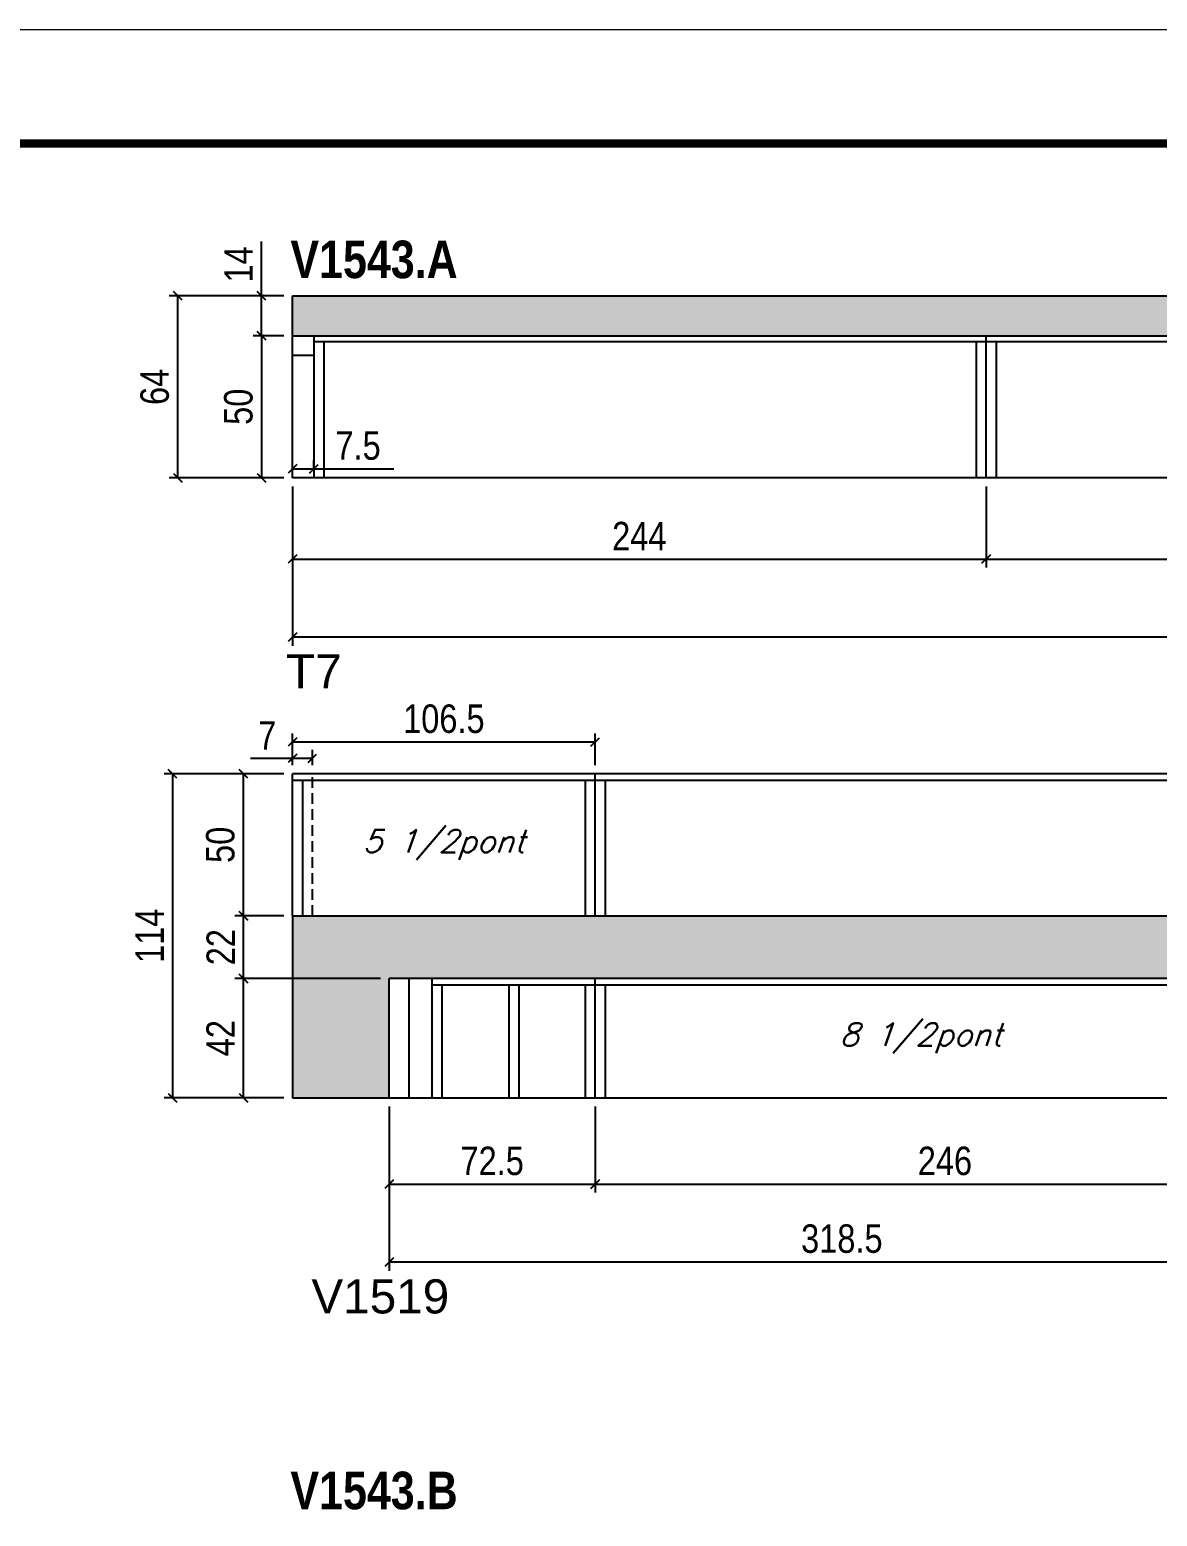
# Model space of a CAD drawing. Extents: x 3309 to 9563, y -2522 to 14608.
# Drawn here: x 8474 to 8871, y 7194 to 7716 of the extents above; entities that cross this region are included whole.
import ezdxf

# ---------------------------------------------------------------- set-up
doc = ezdxf.new("R2010")
doc.units = 0
doc.linetypes.add('DASHED', pattern=[0.75, 0.5, -0.25])
doc.linetypes.add('HIDDEN', pattern=[0.375, 0.25, -0.125])
for name, color, linetype in [('5', 5, 'Continuous'), ('COTA', 241, 'Continuous'), ('NOMENCLATURA', 7, 'Continuous'), ('Painéis', 200, 'Continuous'), ('SARR_2.2x7', 40, 'Continuous'), ('SARR_3.5x7', 81, 'Continuous'), ('texto', 7, 'Continuous')]:
    doc.layers.add(name, color=color, linetype=linetype)
doc.layers.add('Folhas', color=255, linetype='Continuous', lineweight=9)
doc.layers.add('SARRAFO DE PRESSAO', color=251, linetype='DASHED', lineweight=9)
doc.styles.add('COTA TECNICA', font='techl___.ttf', dxfattribs={"height": 10})
doc.styles.add('Romans', font='romans.shx')
doc.styles.get("Standard").update_dxf_attribs({"font": 'arial.ttf'})
doc.styles.add('TECNICA', font='techb___.ttf', dxfattribs={"height": 10})
doc.dimstyles.new('PAINEL', dxfattribs={"dimtxt": 10, "dimasz": 3, "dimexe": 3, "dimexo": 3, "dimgap": 3, "dimtad": 1, "dimdec": 1, "dimzin": 12, "dimdsep": 46, "dimtxsty": 'COTA TECNICA', "dimblk1": 'OBLIQUE', "dimblk2": 'OBLIQUE', "dimsah": 1, "dimcen": 0.9, "dimclrd": 4, "dimclre": 4, "dimclrt": 240, "dimadec": 1, "dimazin": 3, "dimtfac": 1, "dimtdec": 1, "dimtmove": 0, "dimatfit": 3, "dimfxl": 1, "dimtolj": 1, "dimtzin": 12, "dimarcsym": 0})

# ---------------------------------------------------------------- blocks, each defined once
blk = doc.blocks.new('9999999999')
at = {"layer": 'Folhas'}
blk.add_lwpolyline([(98138.98, 34190.21), (99623.98, 34190.21), (99623.98, 35240.21), (98138.98, 35240.21)], close=True, dxfattribs=at)
at = {"layer": 'Folhas', "color": 30, "const_width": 3}
blk.add_lwpolyline([(98213.98, 34230.21), (99583.98, 34230.21), (99583.98, 35200.21), (98213.98, 35200.21)], close=True, dxfattribs=at)
blk = doc.blocks.new('_Oblique')
at = {"color": 0, "linetype": 'ByBlock', "lineweight": -2}
blk.add_line((-0.5, -0.5), (0.5, 0.5), dxfattribs=at)
blk = doc.blocks.new('*D2526')
at = {"layer": 'COTA', "color": 4, "lineweight": -2, "transparency": 16777216}
for p, q in [((8566.88, 7555.8), (8566.88, 7499.76)), ((9268.38, 7555.8), (9268.38, 7499.76)), ((9268.38, 7502.76), (8566.88, 7502.76))]:
    blk.add_line(p, q, dxfattribs=at)
at = {"layer": 'Defpoints', "color": 0, "transparency": 16777216}
for p in [(8566.88, 7558.8), (9268.38, 7558.8), (8566.88, 7502.76)]:
    blk.add_point(p, dxfattribs=at)
at = {"layer": 'COTA', "color": 4, "lineweight": -2, "transparency": 16777216, "xscale": 3, "yscale": 3, "zscale": 3, "rotation": 180}
blk.add_blockref('_Oblique', (8566.88, 7502.76), dxfattribs=at)
at = {"layer": 'COTA', "color": 4, "lineweight": -2, "transparency": 16777216, "xscale": 3, "yscale": 3, "zscale": 3}
blk.add_blockref('_Oblique', (9268.38, 7502.76), dxfattribs=at)
at = {"layer": 'COTA', "color": 240, "transparency": 16777216, "insert": (8917.63, 7510.87), "char_height": 10, "attachment_point": 5, "style": 'COTA TECNICA'}
blk.add_mtext('\\A1;701.5', dxfattribs=at)
blk = doc.blocks.new('*D2525')
at = {"layer": 'COTA', "color": 4, "lineweight": -2, "transparency": 16777216}
for p, q in [((8566.88, 7561.8), (8566.88, 7564.99)), ((8566.88, 7561.99), (8574.38, 7561.99)), ((8574.38, 7561.8), (8574.38, 7564.99)), ((8574.38, 7561.99), (8602.53, 7561.99))]:
    blk.add_line(p, q, dxfattribs=at)
at = {"layer": 'Defpoints', "color": 0, "transparency": 16777216}
for p in [(8574.38, 7561.99), (8566.88, 7558.8), (8574.38, 7558.8)]:
    blk.add_point(p, dxfattribs=at)
at = {"layer": 'COTA', "color": 4, "lineweight": -2, "transparency": 16777216, "xscale": 3, "yscale": 3, "zscale": 3, "rotation": 180}
blk.add_blockref('_Oblique', (8566.88, 7561.99), dxfattribs=at)
at = {"layer": 'COTA', "color": 4, "lineweight": -2, "transparency": 16777216, "xscale": 3, "yscale": 3, "zscale": 3}
blk.add_blockref('_Oblique', (8574.38, 7561.99), dxfattribs=at)
at = {"layer": 'COTA', "color": 240, "transparency": 16777216, "insert": (8589.95, 7570.1), "char_height": 10, "attachment_point": 5, "style": 'COTA TECNICA'}
blk.add_mtext('\\A1;7.5', dxfattribs=at)
blk = doc.blocks.new('*D2528')
at = {"layer": 'COTA', "color": 4, "lineweight": -2, "transparency": 16777216}
for p, q in [((8566.88, 7555.8), (8566.88, 7527.24)), ((8810.88, 7555.8), (8810.88, 7527.24)), ((8566.88, 7530.24), (8810.88, 7530.24))]:
    blk.add_line(p, q, dxfattribs=at)
at = {"layer": 'Defpoints', "color": 0, "transparency": 16777216}
for p in [(8566.88, 7558.8, 0), (8810.88, 7558.8, 0), (8810.88, 7530.24)]:
    blk.add_point(p, dxfattribs=at)
at = {"layer": 'COTA', "color": 4, "lineweight": -2, "transparency": 16777216, "xscale": 3, "yscale": 3, "zscale": 3, "rotation": 180}
blk.add_blockref('_Oblique', (8566.88, 7530.24), dxfattribs=at)
at = {"layer": 'COTA', "color": 4, "lineweight": -2, "transparency": 16777216, "xscale": 3, "yscale": 3, "zscale": 3}
blk.add_blockref('_Oblique', (8810.88, 7530.24), dxfattribs=at)
at = {"layer": 'COTA', "color": 240, "transparency": 16777216, "insert": (8688.88, 7538.32), "char_height": 10, "attachment_point": 5, "style": 'COTA TECNICA'}
blk.add_mtext('\\A1;244', dxfattribs=at)
blk = doc.blocks.new('*D2529')
at = {"layer": 'COTA', "color": 4, "lineweight": -2, "transparency": 16777216}
for p, q in [((8810.88, 7555.8), (8810.88, 7527.24)), ((9054.88, 7555.8), (9054.88, 7527.24)), ((8810.88, 7530.24), (9054.88, 7530.24))]:
    blk.add_line(p, q, dxfattribs=at)
at = {"layer": 'Defpoints', "color": 0, "transparency": 16777216}
for p in [(8810.88, 7558.8, 0), (9054.88, 7558.8, 0), (9054.88, 7530.24)]:
    blk.add_point(p, dxfattribs=at)
at = {"layer": 'COTA', "color": 4, "lineweight": -2, "transparency": 16777216, "xscale": 3, "yscale": 3, "zscale": 3, "rotation": 180}
blk.add_blockref('_Oblique', (8810.88, 7530.24), dxfattribs=at)
at = {"layer": 'COTA', "color": 4, "lineweight": -2, "transparency": 16777216, "xscale": 3, "yscale": 3, "zscale": 3}
blk.add_blockref('_Oblique', (9054.88, 7530.24), dxfattribs=at)
at = {"layer": 'COTA', "color": 240, "transparency": 16777216, "insert": (8932.88, 7538.32), "char_height": 10, "attachment_point": 5, "style": 'COTA TECNICA'}
blk.add_mtext('\\A1;244', dxfattribs=at)
blk = doc.blocks.new('*D2533')
at = {"layer": 'COTA', "color": 4, "lineweight": -2, "transparency": 16777216}
for p, q in [((8563.88, 7608.8), (8553.01, 7608.8)), ((8556.01, 7608.8), (8556.01, 7558.8)), ((8563.88, 7558.8), (8553.01, 7558.8))]:
    blk.add_line(p, q, dxfattribs=at)
at = {"layer": 'Defpoints', "color": 0, "transparency": 16777216}
for p in [(8566.88, 7608.8, 0), (8556.01, 7558.8), (8566.88, 7558.8, 0)]:
    blk.add_point(p, dxfattribs=at)
at = {"layer": 'COTA', "color": 4, "lineweight": -2, "transparency": 16777216, "xscale": 3, "yscale": 3, "zscale": 3}
for p, rotation in [((8556.01, 7608.8), 90), ((8556.01, 7558.8), 270)]:
    blk.add_blockref('_Oblique', p, dxfattribs=dict(at, rotation=rotation))
at = {"layer": 'COTA', "color": 240, "transparency": 16777216, "insert": (8547.9, 7583.8), "char_height": 10, "attachment_point": 5, "rotation": 90, "style": 'COTA TECNICA'}
blk.add_mtext('\\A1;50', dxfattribs=at)
blk = doc.blocks.new('*D2534')
at = {"layer": 'COTA', "color": 4, "lineweight": -2, "transparency": 16777216}
for p, q in [((8556.01, 7622.8), (8556.01, 7641.92)), ((8563.88, 7622.8), (8553.01, 7622.8)), ((8556.01, 7608.8), (8556.01, 7622.8)), ((8563.88, 7608.8), (8553.01, 7608.8))]:
    blk.add_line(p, q, dxfattribs=at)
at = {"layer": 'Defpoints', "color": 0, "transparency": 16777216}
for p in [(8556.01, 7622.8), (8566.88, 7622.8, 0), (8566.88, 7608.8, 0)]:
    blk.add_point(p, dxfattribs=at)
at = {"layer": 'COTA', "color": 4, "lineweight": -2, "transparency": 16777216, "xscale": 3, "yscale": 3, "zscale": 3}
for p, rotation in [((8556.01, 7622.8), 90), ((8556.01, 7608.8), 270)]:
    blk.add_blockref('_Oblique', p, dxfattribs=dict(at, rotation=rotation))
at = {"layer": 'COTA', "color": 240, "transparency": 16777216, "insert": (8547.94, 7633.86), "char_height": 10, "attachment_point": 5, "rotation": 90, "style": 'COTA TECNICA'}
blk.add_mtext('\\A1;14', dxfattribs=at)
blk = doc.blocks.new('*D2535')
at = {"layer": 'COTA', "color": 4, "lineweight": -2, "transparency": 16777216}
for p, q in [((8563.88, 7622.8), (8523.56, 7622.8)), ((8526.56, 7558.8), (8526.56, 7622.8)), ((8563.88, 7558.8), (8523.56, 7558.8))]:
    blk.add_line(p, q, dxfattribs=at)
at = {"layer": 'Defpoints', "color": 0, "transparency": 16777216}
for p in [(8526.56, 7622.8), (8566.88, 7622.8, 0), (8566.88, 7558.8, 0)]:
    blk.add_point(p, dxfattribs=at)
at = {"layer": 'COTA', "color": 4, "lineweight": -2, "transparency": 16777216, "xscale": 3, "yscale": 3, "zscale": 3}
for p, rotation in [((8526.56, 7622.8), 90), ((8526.56, 7558.8), 270)]:
    blk.add_blockref('_Oblique', p, dxfattribs=dict(at, rotation=rotation))
at = {"layer": 'COTA', "color": 240, "transparency": 16777216, "insert": (8518.46, 7590.8), "char_height": 10, "attachment_point": 5, "rotation": 90, "style": 'COTA TECNICA'}
blk.add_mtext('\\A1;64', dxfattribs=at)
blk = doc.blocks.new('*D2539')
at = {"layer": 'COTA', "color": 4, "lineweight": -2, "transparency": 16777216}
for p, q in [((8600.88, 7337.72), (8600.88, 7279.91)), ((8919.38, 7337.72), (8919.38, 7279.91)), ((8919.38, 7282.91), (8600.88, 7282.91))]:
    blk.add_line(p, q, dxfattribs=at)
at = {"layer": 'Defpoints', "color": 0, "transparency": 16777216}
for p in [(8600.88, 7340.72), (8919.38, 7340.72), (8600.88, 7282.91)]:
    blk.add_point(p, dxfattribs=at)
at = {"layer": 'COTA', "color": 4, "lineweight": -2, "transparency": 16777216, "xscale": 3, "yscale": 3, "zscale": 3, "rotation": 180}
blk.add_blockref('_Oblique', (8600.88, 7282.91), dxfattribs=at)
at = {"layer": 'COTA', "color": 4, "lineweight": -2, "transparency": 16777216, "xscale": 3, "yscale": 3, "zscale": 3}
blk.add_blockref('_Oblique', (8919.38, 7282.91), dxfattribs=at)
at = {"layer": 'COTA', "color": 240, "transparency": 16777216, "insert": (8760.13, 7291.15), "char_height": 10, "attachment_point": 5, "style": 'COTA TECNICA'}
blk.add_mtext('\\A1;318.5', dxfattribs=at)
blk = doc.blocks.new('*D2536')
at = {"layer": 'COTA', "color": 4, "lineweight": -2, "transparency": 16777216}
for p, q in [((8600.88, 7337.72), (8600.88, 7307.39)), ((8673.38, 7337.72), (8673.38, 7307.39)), ((8600.88, 7310.39), (8673.38, 7310.39))]:
    blk.add_line(p, q, dxfattribs=at)
at = {"layer": 'Defpoints', "color": 0, "transparency": 16777216}
for p in [(8600.88, 7340.72), (8673.38, 7340.72), (8673.38, 7310.39)]:
    blk.add_point(p, dxfattribs=at)
at = {"layer": 'COTA', "color": 4, "lineweight": -2, "transparency": 16777216, "xscale": 3, "yscale": 3, "zscale": 3, "rotation": 180}
blk.add_blockref('_Oblique', (8600.88, 7310.39), dxfattribs=at)
at = {"layer": 'COTA', "color": 4, "lineweight": -2, "transparency": 16777216, "xscale": 3, "yscale": 3, "zscale": 3}
blk.add_blockref('_Oblique', (8673.38, 7310.39), dxfattribs=at)
at = {"layer": 'COTA', "color": 240, "transparency": 16777216, "insert": (8637.13, 7318.5), "char_height": 10, "attachment_point": 5, "style": 'COTA TECNICA'}
blk.add_mtext('\\A1;72.5', dxfattribs=at)
blk = doc.blocks.new('*D2537')
at = {"layer": 'COTA', "color": 4, "lineweight": -2, "transparency": 16777216}
for p, q in [((8673.38, 7337.72), (8673.38, 7307.39)), ((8919.38, 7337.72), (8919.38, 7307.39)), ((8673.38, 7310.39), (8919.38, 7310.39))]:
    blk.add_line(p, q, dxfattribs=at)
at = {"layer": 'Defpoints', "color": 0, "transparency": 16777216}
for p in [(8673.38, 7340.72), (8919.38, 7340.72), (8919.38, 7310.39)]:
    blk.add_point(p, dxfattribs=at)
at = {"layer": 'COTA', "color": 4, "lineweight": -2, "transparency": 16777216, "xscale": 3, "yscale": 3, "zscale": 3, "rotation": 180}
blk.add_blockref('_Oblique', (8673.38, 7310.39), dxfattribs=at)
at = {"layer": 'COTA', "color": 4, "lineweight": -2, "transparency": 16777216, "xscale": 3, "yscale": 3, "zscale": 3}
blk.add_blockref('_Oblique', (8919.38, 7310.39), dxfattribs=at)
at = {"layer": 'COTA', "color": 240, "transparency": 16777216, "insert": (8796.38, 7318.49), "char_height": 10, "attachment_point": 5, "style": 'COTA TECNICA'}
blk.add_mtext('\\A1;246', dxfattribs=at)
blk = doc.blocks.new('*D2547')
at = {"layer": 'COTA', "color": 4, "lineweight": -2, "transparency": 16777216}
for p, q in [((8566.88, 7457.72), (8566.88, 7463.14)), ((8573.88, 7457.72), (8573.88, 7463.14)), ((8566.88, 7460.14), (8552.15, 7460.14)), ((8573.88, 7460.14), (8566.88, 7460.14))]:
    blk.add_line(p, q, dxfattribs=at)
at = {"layer": 'Defpoints', "color": 0, "transparency": 16777216}
for p in [(8566.88, 7460.14), (8566.88, 7454.72, 0), (8573.88, 7454.72, 0)]:
    blk.add_point(p, dxfattribs=at)
at = {"layer": 'COTA', "color": 4, "lineweight": -2, "transparency": 16777216, "xscale": 3, "yscale": 3, "zscale": 3, "rotation": 180}
blk.add_blockref('_Oblique', (8566.88, 7460.14), dxfattribs=at)
at = {"layer": 'COTA', "color": 4, "lineweight": -2, "transparency": 16777216, "xscale": 3, "yscale": 3, "zscale": 3}
blk.add_blockref('_Oblique', (8573.88, 7460.14), dxfattribs=at)
at = {"layer": 'COTA', "color": 240, "transparency": 16777216, "insert": (8558.01, 7468.21), "char_height": 10, "attachment_point": 5, "style": 'COTA TECNICA'}
blk.add_mtext('\\A1;7', dxfattribs=at)
blk = doc.blocks.new('*D2552')
at = {"layer": 'COTA', "color": 4, "lineweight": -2, "transparency": 16777216}
for p, q in [((8597.88, 7382.72), (8546.65, 7382.72)), ((8549.65, 7340.72), (8549.65, 7382.72)), ((8563.88, 7340.72), (8546.65, 7340.72))]:
    blk.add_line(p, q, dxfattribs=at)
at = {"layer": 'Defpoints', "color": 0, "transparency": 16777216}
for p in [(8549.65, 7382.72), (8600.88, 7382.72, 0), (8566.88, 7340.72, 0)]:
    blk.add_point(p, dxfattribs=at)
at = {"layer": 'COTA', "color": 4, "lineweight": -2, "transparency": 16777216, "xscale": 3, "yscale": 3, "zscale": 3}
for p, rotation in [((8549.65, 7382.72), 90), ((8549.65, 7340.72), 270)]:
    blk.add_blockref('_Oblique', p, dxfattribs=dict(at, rotation=rotation))
at = {"layer": 'COTA', "color": 240, "transparency": 16777216, "insert": (8541.58, 7361.72), "char_height": 10, "attachment_point": 5, "rotation": 90, "style": 'COTA TECNICA'}
blk.add_mtext('\\A1;42', dxfattribs=at)
blk = doc.blocks.new('*D2553')
at = {"layer": 'COTA', "color": 4, "lineweight": -2, "transparency": 16777216}
for p, q in [((8563.88, 7404.72), (8546.65, 7404.72)), ((8549.65, 7382.72), (8549.65, 7404.72)), ((8597.88, 7382.72), (8546.65, 7382.72))]:
    blk.add_line(p, q, dxfattribs=at)
at = {"layer": 'Defpoints', "color": 0, "transparency": 16777216}
for p in [(8549.65, 7404.72), (8566.88, 7404.72, 0), (8600.88, 7382.72, 0)]:
    blk.add_point(p, dxfattribs=at)
at = {"layer": 'COTA', "color": 4, "lineweight": -2, "transparency": 16777216, "xscale": 3, "yscale": 3, "zscale": 3}
for p, rotation in [((8549.65, 7404.72), 90), ((8549.65, 7382.72), 270)]:
    blk.add_blockref('_Oblique', p, dxfattribs=dict(at, rotation=rotation))
at = {"layer": 'COTA', "color": 240, "transparency": 16777216, "insert": (8541.65, 7393.72), "char_height": 10, "attachment_point": 5, "rotation": 90, "style": 'COTA TECNICA'}
blk.add_mtext('\\A1;22', dxfattribs=at)
blk = doc.blocks.new('*D2554')
at = {"layer": 'COTA', "color": 4, "lineweight": -2, "transparency": 16777216}
for p, q in [((8563.88, 7454.72), (8546.65, 7454.72)), ((8549.65, 7404.72), (8549.65, 7454.72)), ((8563.88, 7404.72), (8546.65, 7404.72))]:
    blk.add_line(p, q, dxfattribs=at)
at = {"layer": 'Defpoints', "color": 0, "transparency": 16777216}
for p in [(8549.65, 7454.72), (8566.88, 7454.72, 0), (8566.88, 7404.72, 0)]:
    blk.add_point(p, dxfattribs=at)
at = {"layer": 'COTA', "color": 4, "lineweight": -2, "transparency": 16777216, "xscale": 3, "yscale": 3, "zscale": 3}
for p, rotation in [((8549.65, 7454.72), 90), ((8549.65, 7404.72), 270)]:
    blk.add_blockref('_Oblique', p, dxfattribs=dict(at, rotation=rotation))
at = {"layer": 'COTA', "color": 240, "transparency": 16777216, "insert": (8541.54, 7429.72), "char_height": 10, "attachment_point": 5, "rotation": 90, "style": 'COTA TECNICA'}
blk.add_mtext('\\A1;50', dxfattribs=at)
blk = doc.blocks.new('*D2555')
at = {"layer": 'COTA', "color": 4, "lineweight": -2, "transparency": 16777216}
for p, q in [((8563.88, 7454.72), (8521.72, 7454.72)), ((8524.72, 7454.72), (8524.72, 7340.72)), ((8563.88, 7340.72), (8521.72, 7340.72))]:
    blk.add_line(p, q, dxfattribs=at)
at = {"layer": 'Defpoints', "color": 0, "transparency": 16777216}
for p in [(8566.88, 7454.72, 0), (8524.72, 7340.72), (8566.88, 7340.72, 0)]:
    blk.add_point(p, dxfattribs=at)
at = {"layer": 'COTA', "color": 4, "lineweight": -2, "transparency": 16777216, "xscale": 3, "yscale": 3, "zscale": 3}
for p, rotation in [((8524.72, 7454.72), 90), ((8524.72, 7340.72), 270)]:
    blk.add_blockref('_Oblique', p, dxfattribs=dict(at, rotation=rotation))
at = {"layer": 'COTA', "color": 240, "transparency": 16777216, "insert": (8516.65, 7397.72), "char_height": 10, "attachment_point": 5, "rotation": 90, "style": 'COTA TECNICA'}
blk.add_mtext('\\A1;114', dxfattribs=at)
blk = doc.blocks.new('*D2556')
at = {"layer": 'COTA', "color": 4, "lineweight": -2, "transparency": 16777216}
for p, q in [((8566.88, 7457.72), (8566.88, 7468.9)), ((8673.38, 7457.72), (8673.38, 7468.9)), ((8566.88, 7465.9), (8673.38, 7465.9))]:
    blk.add_line(p, q, dxfattribs=at)
at = {"layer": 'Defpoints', "color": 0, "transparency": 16777216}
for p in [(8673.38, 7465.9), (8566.88, 7454.72, 0), (8673.38, 7454.72, 0)]:
    blk.add_point(p, dxfattribs=at)
at = {"layer": 'COTA', "color": 4, "lineweight": -2, "transparency": 16777216, "xscale": 3, "yscale": 3, "zscale": 3, "rotation": 180}
blk.add_blockref('_Oblique', (8566.88, 7465.9), dxfattribs=at)
at = {"layer": 'COTA', "color": 4, "lineweight": -2, "transparency": 16777216, "xscale": 3, "yscale": 3, "zscale": 3}
blk.add_blockref('_Oblique', (8673.38, 7465.9), dxfattribs=at)
at = {"layer": 'COTA', "color": 240, "transparency": 16777216, "insert": (8620.13, 7474.01), "char_height": 10, "attachment_point": 5, "style": 'COTA TECNICA'}
blk.add_mtext('\\A1;106.5', dxfattribs=at)

msp = doc.modelspace()

# ---------------------------------------------------------------- hatches: boundary and pattern name
at = {"layer": 'COTA'}
h = msp.add_hatch(dxfattribs=at)
h.set_pattern_fill('AR-CONC', color=256, scale=0.03)
h.set_pattern_definition([(50, (66.377, 0), (5.46554, -0.4781726), [0.5715, -6.2865]), (355, (66.377, 0), (-1.0573026, 5.7317054), [0.4572, -5.0292175]), (100.451445, (66.8323, -0.04), (4.4082374, 5.2535326), [0.4857003, -5.3427073]), (46.1842, (66.377, 1.524), (8.1323712, -1.26127), [0.85725, -9.42975]), (96.63556, (67.0546, 1.419), (7.122124, 7.422784), [0.7285507, -8.014068]), (351.18415, (66.377, 1.524), (7.122124, 7.422784), [0.685799, -7.543792]), (21, (67.139, 1.143), (4.5484317, -3.067956), [0.5715, -6.2865]), (326, (67.139, 1.143), (1.8540609, 5.525639), [0.4572, -5.0292]), (71.451445, (67.518, 0.8873), (6.4024926, 2.457683), [0.4857003, -5.342698]), (37.5, (66.3769, 0), (0.0926581, 2.53665117), [0, -4.96824, 0, -5.1054, 0, -5.04825]), (7.5, (66.3769, 0), (2.0045899, 3.00541724), [0, -2.91084, 0, -4.85394, 0, -1.92405]), (327.5, (64.6776, 0), (4.06771786, -0.17186232), [0, -1.905, 0, -5.9436, 0, -7.8867]), (317.5, (63.9156, 0), (4.4438754, 0.7627947), [0, -2.4765, 0, -3.94716, 0, -5.6007])])
h.paths.add_polyline_path([(9200.38, 7573.8), (9200.38, 7608.8), (9268.38, 7608.8), (9268.38, 7622.8), (8566.88, 7622.8), (8566.88, 7608.8), (9132.38, 7608.8), (9132.38, 7573.8)])
h = msp.add_hatch(dxfattribs=at)
h.set_pattern_fill('AR-CONC', color=256, scale=0.03)
h.set_pattern_definition([(50, (-1.623, 0), (5.46554, -0.4781726), [0.5715, -6.2865]), (355, (-1.623, 0), (-1.0573026, 5.7317054), [0.4572, -5.0292175]), (100.451445, (-1.1677, -0.04), (4.4082374, 5.2535326), [0.4857003, -5.3427073]), (46.1842, (-1.623, 1.524), (8.1323712, -1.26127), [0.85725, -9.42975]), (96.63556, (-0.9454, 1.419), (7.122124, 7.422784), [0.7285507, -8.014068]), (351.18415, (-1.623, 1.524), (7.122124, 7.422784), [0.685799, -7.543792]), (21, (-0.861, 1.143), (4.5484317, -3.067956), [0.5715, -6.2865]), (326, (-0.861, 1.143), (1.8540609, 5.525639), [0.4572, -5.0292]), (71.451445, (-0.482, 0.8873), (6.4024926, 2.457683), [0.4857003, -5.342698]), (37.5, (-1.6231, 0), (0.0926581, 2.53665117), [0, -4.96824, 0, -5.1054, 0, -5.04825]), (7.5, (-1.6231, 0), (2.0045899, 3.00541724), [0, -2.91084, 0, -4.85394, 0, -1.92405]), (327.5, (-3.3224, 0), (4.06771786, -0.17186232), [0, -1.905, 0, -5.9436, 0, -7.8867]), (317.5, (-4.0844, 0), (4.4438754, 0.7627947), [0, -2.4765, 0, -3.94716, 0, -5.6007])])
h.paths.add_polyline_path([(8919.38, 7404.72), (8566.88, 7404.72), (8566.88, 7340.72), (8600.88, 7340.72), (8600.88, 7382.72), (8919.38, 7382.72), (8919.38, 7340.72), (8949.38, 7340.72), (8949.38, 7382.72), (9241.38, 7382.72), (9241.38, 7404.72), (8949.38, 7404.72), (8949.38, 7454.72), (8919.38, 7454.72)])

# ---------------------------------------------------------------- linework, layer by layer
for p, q in [((8566.88, 7608.8, 0), (8566.88, 7622.8, 0)), ((8566.88, 7622.8, 0), (9268.38, 7622.8, 0)), ((8566.88, 7404.72, 0), (8566.88, 7340.72, 0)), ((8566.88, 7340.72, 0), (8600.88, 7340.72, 0))]:
    msp.add_line(p, q, dxfattribs=at)
at = {"layer": 'Painéis', "linetype": 'ByBlock'}
for p, q in [((8566.88, 7558.8, 0), (8566.88, 7608.8, 0)), ((8566.88, 7608.8, 0), (9132.38, 7608.8, 0)), ((8810.88, 7558.8, 0), (8810.88, 7608.8, 0)), ((9268.38, 7558.8, 0), (8566.88, 7558.8, 0)), ((8919.38, 7454.72, 0), (8566.88, 7454.72, 0)), ((8566.88, 7404.72, 0), (8566.88, 7454.72, 0)), ((8673.38, 7404.72, 0), (8673.38, 7454.72, 0)), ((8566.88, 7404.72, 0), (8919.38, 7404.72, 0)), ((8919.38, 7382.72, 0), (8600.88, 7382.72, 0)), ((8600.88, 7340.72, 0), (8600.88, 7382.72, 0)), ((8673.38, 7340.72, 0), (8673.38, 7382.72, 0)), ((8600.88, 7340.72, 0), (8919.38, 7340.72, 0))]:
    msp.add_line(p, q, dxfattribs=at)
at = {"layer": 'SARR_2.2x7', "linetype": 'Continuous'}
for p, q in [((8810.88, 7606.6, 0), (8574.38, 7606.6, 0)), ((9054.88, 7606.6, 0), (8810.88, 7606.6, 0)), ((8574.38, 7601.8, 0), (8566.88, 7601.8, 0)), ((8566.88, 7452.52, 0), (8673.38, 7452.52, 0)), ((8673.38, 7452.52, 0), (8902.38, 7452.52, 0)), ((8607.88, 7340.72, 0), (8607.88, 7382.72, 0)), ((8615.88, 7380.52, 0), (8673.38, 7380.52, 0)), ((8673.38, 7380.52, 0), (8902.38, 7380.52, 0))]:
    msp.add_line(p, q, dxfattribs=at)
at = {"layer": 'SARR_2.2x7', "linetype": 'HIDDEN', "ltscale": 15}
msp.add_line((8573.88, 7404.72, 0), (8573.88, 7454.72, 0), dxfattribs=at)
at = {"layer": 'SARR_3.5x7'}
for p, q in [((8574.38, 7608.8, 0), (8574.38, 7558.8, 0)), ((8577.88, 7606.6, 0), (8577.88, 7558.8, 0)), ((8807.38, 7606.6, 0), (8807.38, 7558.8, 0)), ((8814.38, 7606.6, 0), (8814.38, 7558.8, 0)), ((8570.38, 7452.52, 0), (8570.38, 7404.72, 0)), ((8669.88, 7452.52, 0), (8669.88, 7404.72, 0)), ((8676.88, 7452.52, 0), (8676.88, 7404.72, 0)), ((8615.88, 7382.72, 0), (8615.88, 7340.72, 0)), ((8619.38, 7380.52, 0), (8619.38, 7340.72, 0)), ((8643.04, 7380.52, 0), (8643.04, 7340.72, 0)), ((8646.54, 7380.52, 0), (8646.54, 7340.72, 0)), ((8669.88, 7380.52, 0), (8669.88, 7340.72, 0)), ((8676.88, 7380.52, 0), (8676.88, 7340.72, 0))]:
    msp.add_line(p, q, dxfattribs=at)

# ---------------------------------------------------------------- block references
at = {"layer": 'SARRAFO DE PRESSAO', "color": 6, "linetype": 'ByBlock'}
msp.add_blockref('9999999999', (-90061.11, -27523.8), dxfattribs=at)

# ---------------------------------------------------------------- texts
at = {"layer": '5', "linetype": 'Continuous'}
for s, p in [('T7', (8564.64, 7484.75)), ('V1519', (8573.55, 7264.9, 0))]:
    msp.add_text(s, height=12, rotation=360, dxfattribs=at).set_placement(p)
at = {"layer": 'NOMENCLATURA', "style": 'TECNICA'}
for s, p in [('V1543.A', (8566.16, 7629.04, 0)), ('V1543.B', (8566.16, 7196.04, 0))]:
    msp.add_text(s, height=13.2, dxfattribs=at).set_placement(p)
at = {"layer": 'texto', "color": 2, "char_height": 8, "attachment_point": 5, "style": 'Romans'}
for s, insert in [('{\\Q19;\\C256;5 1/2pont}', (8620.13, 7429.72, 0)), ('{\\Q19;\\C256;8 1/2pont}', (8787.88, 7361.72, 0))]:
    msp.add_mtext(s, dxfattribs=dict(at, insert=insert))

# ---------------------------------------------------------------- dimensions: what is measured, and where the dimension line sits
at = {"layer": 'COTA'}
for base, p1, p2, angle, picture, middle in [((8556.01, 7622.8), (8566.88, 7608.8, 0), (8566.88, 7622.8, 0), 90, '*D2534', (8547.94, 7633.86)), ((8526.56, 7622.8), (8566.88, 7558.8, 0), (8566.88, 7622.8, 0), 90, '*D2535', (8518.46, 7590.8)), ((8556.01, 7558.8), (8566.88, 7608.8, 0), (8566.88, 7558.8, 0), 90, '*D2533', (8547.9, 7583.8)), ((8574.38, 7561.99, 0), (8566.88, 7558.8, 0), (8574.38, 7558.8, 0), 180, '*D2525', (8589.95, 7570.1, 0)), ((8524.72, 7340.72), (8566.88, 7454.72, 0), (8566.88, 7340.72, 0), 90, '*D2555', (8516.65, 7397.72)), ((8549.65, 7382.72), (8566.88, 7340.72, 0), (8600.88, 7382.72, 0), 90, '*D2552', (8541.58, 7361.72)), ((8600.88, 7282.91, 0), (8919.38, 7340.72, 0), (8600.88, 7340.72, 0), 180, '*D2539', (8760.13, 7291.15, 0))]:
    dim = msp.add_linear_dim(base=base, p1=p1, p2=p2, angle=angle, dimstyle='PAINEL', dxfattribs=at)
    dim.commit()
    dim.dimension.update_dxf_attribs({"geometry": picture, "text_midpoint": middle})
for base, p1, p2, picture, middle in [((8566.88, 7502.76, 0), (9268.38, 7558.8, 0), (8566.88, 7558.8, 0), '*D2526', (8917.63, 7510.87, 0)), ((8810.88, 7530.24), (8566.88, 7558.8, 0), (8810.88, 7558.8, 0), '*D2528', (8688.88, 7538.32)), ((8673.38, 7465.9), (8566.88, 7454.72, 0), (8673.38, 7454.72, 0), '*D2556', (8620.13, 7474.01)), ((8566.88, 7460.14), (8573.88, 7454.72, 0), (8566.88, 7454.72, 0), '*D2547', (8558.01, 7468.21)), ((8673.38, 7310.39, 0), (8600.88, 7340.72, 0), (8673.38, 7340.72, 0), '*D2536', (8637.13, 7318.5, 0))]:
    dim = msp.add_linear_dim(base=base, p1=p1, p2=p2, dimstyle='PAINEL', dxfattribs=at)
    dim.commit()
    dim.dimension.update_dxf_attribs({"geometry": picture, "text_midpoint": middle})
for base, p1, p2, picture, middle in [((9054.88, 7530.24), (8810.88, 7558.8, 0), (9054.88, 7558.8, 0), '*D2529', (8932.88, 7538.32)), ((8919.38, 7310.39, 0), (8673.38, 7340.72, 0), (8919.38, 7340.72, 0), '*D2537', (8796.38, 7318.49, 0))]:
    dim = msp.add_linear_dim(base=base, p1=p1, p2=p2, dimstyle='PAINEL', override={"dimtmove": 1}, dxfattribs=at)
    dim.commit()
    dim.dimension.update_dxf_attribs({"geometry": picture, "text_midpoint": middle})
for base, p1, p2, picture, middle in [((8549.65, 7454.72), (8566.88, 7404.72, 0), (8566.88, 7454.72, 0), '*D2554', (8541.54, 7429.72)), ((8549.65, 7404.72), (8600.88, 7382.72, 0), (8566.88, 7404.72, 0), '*D2553', (8541.65, 7393.72))]:
    dim = msp.add_linear_dim(base=base, p1=p1, p2=p2, angle=90, dimstyle='PAINEL', override={"dimtmove": 1}, dxfattribs=at)
    dim.commit()
    dim.dimension.update_dxf_attribs({"geometry": picture, "text_midpoint": middle})

doc.saveas('drawing.dxf')
